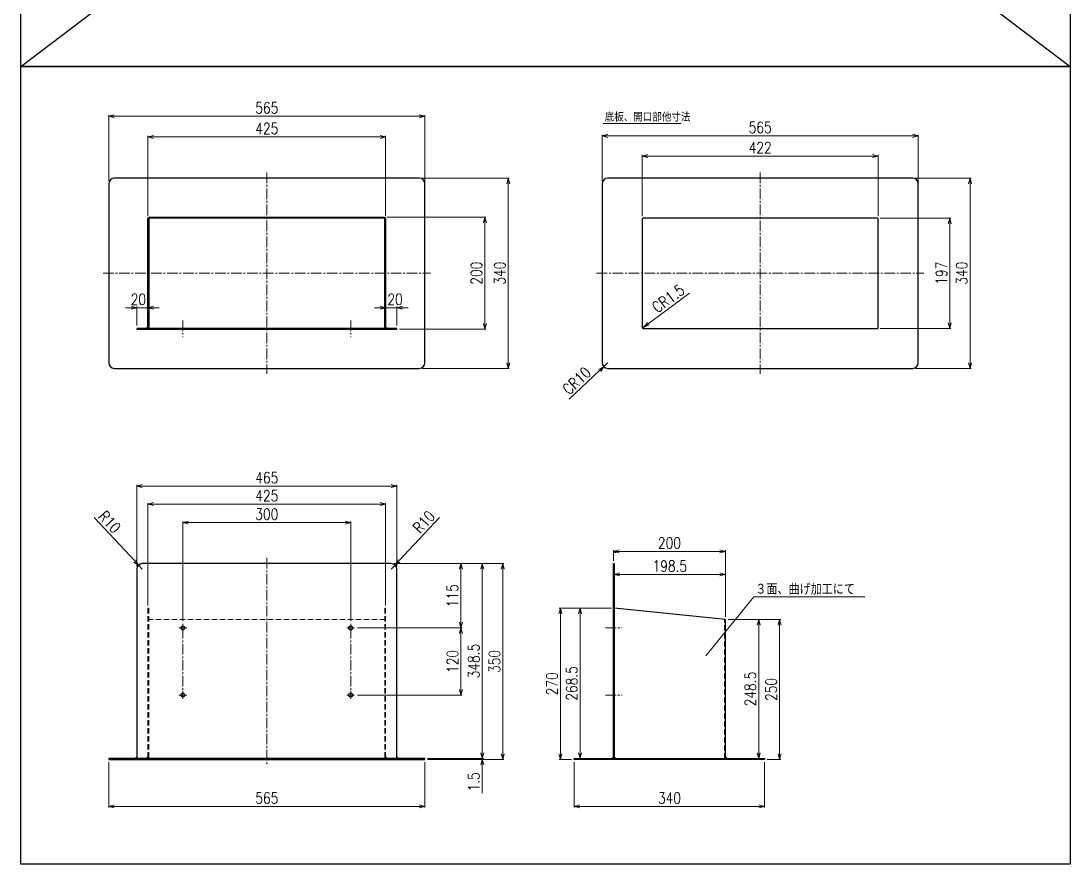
# Model space of a CAD drawing. Header units: millimetres. Extents: x 0 to 51411, y 0 to 16902.
# Drawn here: x 8583 to 10458, y 11773 to 13280 of the extents above; entities that cross this region are included whole.
import ezdxf

# ---------------------------------------------------------------- set-up
doc = ezdxf.new("R2010")
doc.units = ezdxf.units.MM
doc.linetypes.add('CENTER2', pattern=[28.575, 19.05, -3.175, 3.175, -3.175])
doc.linetypes.add('HIDDEN2', pattern=[4.7625, 3.175, -1.5875])
for name, color, linetype, lineweight in [('01_外形線', 7, 'Continuous', 25), ('03_かくれ線', 6, 'HIDDEN2', 13), ('04_中心線', 1, 'CENTER2', 9), ('06_文字', 7, 'Continuous', 13), ('07_寸法線', 3, 'Continuous', 9)]:
    doc.layers.add(name, color=color, linetype=linetype, lineweight=lineweight)
doc.layers.add('10_補助線', color=8, linetype='Continuous', lineweight=13, plot=False)
doc.styles.add('KSS_TXT', font='txt.shx', dxfattribs={"bigfont": 'extfont2.shx'})
doc.styles.add('寸法用', font='simplex.shx', dxfattribs={"width": 0.8, "bigfont": '@extfont2.shx'})
doc.dimstyles.new('機械製図用', dxfattribs={"dimtxt": 3.5, "dimasz": 3.5, "dimexe": 2, "dimexo": 0, "dimgap": 1.2, "dimtad": 1, "dimdsep": 46, "dimtxsty": '寸法用', "dimblk": 'OPEN30', "dimcen": 0, "dimclrd": 256, "dimclre": 256, "dimclrt": 7, "dimazin": 2, "dimtm": 1e-09, "dimtfac": 0.75, "dimtmove": 0, "dimatfit": 3, "dimldrblk": 'OPEN30', "dimfxl": 1, "dimlwd": -1, "dimlwe": -1, "dimarcsym": 0})

# ---------------------------------------------------------------- blocks, each defined once
blk = doc.blocks.new('_Open30')
at = {"color": 0, "linetype": 'ByBlock', "lineweight": -2}
for p, q in [((-1, 0.27), (0, 0)), ((0, 0), (-1, -0.27)), ((0, 0), (-1, 0))]:
    blk.add_line(p, q, dxfattribs=at)
blk = doc.blocks.new('*D890')
at = {"layer": '07_寸法線', "transparency": 16777216}
for p, q in [((8790.1, 12305.2), (8790.1, 12450.6)), ((9245.1, 12448.6), (8800.1, 12448.6)), ((9255.1, 12305.2), (9255.1, 12450.6))]:
    blk.add_line(p, q, dxfattribs=at)
at = {"layer": 'Defpoints', "color": 0, "transparency": 16777216}
for p in [(8790.1, 12448.6), (8790.1, 12300.2), (9255.1, 12300.2)]:
    blk.add_point(p, dxfattribs=at)
at = {"layer": '07_寸法線', "transparency": 16777216, "xscale": 10, "yscale": 10, "zscale": 10, "rotation": 180}
blk.add_blockref('_Open30', (8790.1, 12448.6), dxfattribs=at)
at = {"layer": '07_寸法線', "transparency": 16777216, "xscale": 10, "yscale": 10, "zscale": 10}
blk.add_blockref('_Open30', (9255.1, 12448.6), dxfattribs=at)
at = {"layer": '07_寸法線', "color": 7, "transparency": 16777216, "insert": (9022.6, 12463.6), "char_height": 20, "attachment_point": 5, "style": '寸法用'}
blk.add_mtext('465', dxfattribs=at)
blk = doc.blocks.new('*D891')
at = {"layer": '07_寸法線', "transparency": 16777216}
for p, q in [((8810.1, 12235.2), (8810.1, 12418.4)), ((9225.1, 12416.4), (8820.1, 12416.4)), ((9235.1, 12235.2), (9235.1, 12418.4))]:
    blk.add_line(p, q, dxfattribs=at)
at = {"layer": 'Defpoints', "color": 0, "transparency": 16777216}
for p in [(8810.1, 12416.4), (8810.1, 12230.2), (9235.1, 12230.2)]:
    blk.add_point(p, dxfattribs=at)
at = {"layer": '07_寸法線', "transparency": 16777216, "xscale": 10, "yscale": 10, "zscale": 10, "rotation": 180}
blk.add_blockref('_Open30', (8810.1, 12416.4), dxfattribs=at)
at = {"layer": '07_寸法線', "transparency": 16777216, "xscale": 10, "yscale": 10, "zscale": 10}
blk.add_blockref('_Open30', (9235.1, 12416.4), dxfattribs=at)
at = {"layer": '07_寸法線', "color": 7, "transparency": 16777216, "insert": (9022.6, 12431.4), "char_height": 20, "attachment_point": 5, "style": '寸法用'}
blk.add_mtext('425', dxfattribs=at)
blk = doc.blocks.new('*D892')
at = {"layer": '07_寸法線', "transparency": 16777216}
for p, q in [((8740.1, 11955.2), (8740.1, 11874.1)), ((9305.1, 11955.2), (9305.1, 11874.1)), ((9295.1, 11876.1), (8750.1, 11876.1))]:
    blk.add_line(p, q, dxfattribs=at)
at = {"layer": 'Defpoints', "color": 0, "transparency": 16777216}
for p in [(8740.1, 11960.2), (9305.1, 11960.2), (8740.1, 11876.1)]:
    blk.add_point(p, dxfattribs=at)
at = {"layer": '07_寸法線', "transparency": 16777216, "xscale": 10, "yscale": 10, "zscale": 10, "rotation": 180}
blk.add_blockref('_Open30', (8740.1, 11876.1), dxfattribs=at)
at = {"layer": '07_寸法線', "transparency": 16777216, "xscale": 10, "yscale": 10, "zscale": 10}
blk.add_blockref('_Open30', (9305.1, 11876.1), dxfattribs=at)
at = {"layer": '07_寸法線', "color": 7, "transparency": 16777216, "insert": (9022.6, 11891.1), "char_height": 20, "attachment_point": 5, "style": '寸法用'}
blk.add_mtext('565', dxfattribs=at)
blk = doc.blocks.new('*D893')
at = {"layer": '07_寸法線', "transparency": 16777216}
for p, q in [((9250.1, 12310.2), (9409.7, 12310.2)), ((9407.7, 12300.2), (9407.7, 11971.7)), ((9310.1, 11961.7), (9409.7, 11961.7))]:
    blk.add_line(p, q, dxfattribs=at)
at = {"layer": 'Defpoints', "color": 0, "transparency": 16777216}
for p in [(9245.1, 12310.2), (9305.1, 11961.7), (9407.7, 11961.7)]:
    blk.add_point(p, dxfattribs=at)
at = {"layer": '07_寸法線', "transparency": 16777216, "xscale": 10, "yscale": 10, "zscale": 10}
for p, rotation in [((9407.7, 12310.2), 90), ((9407.7, 11961.7), 270)]:
    blk.add_blockref('_Open30', p, dxfattribs=dict(at, rotation=rotation))
at = {"layer": '07_寸法線', "color": 7, "transparency": 16777216, "insert": (9392.7, 12135.9), "char_height": 20, "attachment_point": 5, "rotation": 90, "style": '寸法用'}
blk.add_mtext('348.5', dxfattribs=at)
blk = doc.blocks.new('*D894')
at = {"layer": '07_寸法線', "transparency": 16777216}
for p, q in [((9250.1, 12310.2), (9371.6, 12310.2)), ((9369.6, 12300.2), (9369.6, 12205.2)), ((9184.6, 12195.2), (9371.6, 12195.2))]:
    blk.add_line(p, q, dxfattribs=at)
at = {"layer": 'Defpoints', "color": 0, "transparency": 16777216}
for p in [(9245.1, 12310.2), (9179.6, 12195.2), (9369.6, 12195.2)]:
    blk.add_point(p, dxfattribs=at)
at = {"layer": '07_寸法線', "transparency": 16777216, "xscale": 10, "yscale": 10, "zscale": 10}
for p, rotation in [((9369.6, 12310.2), 90), ((9369.6, 12195.2), 270)]:
    blk.add_blockref('_Open30', p, dxfattribs=dict(at, rotation=rotation))
at = {"layer": '07_寸法線', "color": 7, "transparency": 16777216, "insert": (9354.6, 12252.7), "char_height": 20, "attachment_point": 5, "rotation": 90, "style": '寸法用'}
blk.add_mtext('115', dxfattribs=at)
blk = doc.blocks.new('*U866')
at = {"layer": '04_中心線', "color": 0, "linetype": 'CENTER2', "transparency": 16777216}
for p, q in [((-7, 0), (-0.7, 0)), ((0, 0.7), (0, 7)), ((0.7, 0), (7, 0)), ((0, -7), (0, -0.7))]:
    blk.add_line(p, q, dxfattribs=at)
at = {"layer": '04_中心線', "color": 0, "linetype": 'Continuous', "transparency": 16777216}
for p, q in [((-0.35, 0), (0.35, 0)), ((0, -0.35), (0, 0.35))]:
    blk.add_line(p, q, dxfattribs=at)
blk = doc.blocks.new('*U867')
at = {"layer": '04_中心線', "color": 0, "linetype": 'CENTER2', "transparency": 16777216}
for p, q in [((-7, 0), (-0.7, 0)), ((0, 0.7), (0, 7)), ((0.7, 0), (7, 0)), ((0, -7), (0, -0.7))]:
    blk.add_line(p, q, dxfattribs=at)
at = {"layer": '04_中心線', "color": 0, "linetype": 'Continuous', "transparency": 16777216}
for p, q in [((-0.35, 0), (0.35, 0)), ((0, -0.35), (0, 0.35))]:
    blk.add_line(p, q, dxfattribs=at)
blk = doc.blocks.new('*U868')
at = {"layer": '04_中心線', "color": 0, "linetype": 'CENTER2', "transparency": 16777216}
for p, q in [((-7, 0), (-0.7, 0)), ((0, 0.7), (0, 7)), ((0.7, 0), (7, 0)), ((0, -7), (0, -0.7))]:
    blk.add_line(p, q, dxfattribs=at)
at = {"layer": '04_中心線', "color": 0, "linetype": 'Continuous', "transparency": 16777216}
for p, q in [((-0.35, 0), (0.35, 0)), ((0, -0.35), (0, 0.35))]:
    blk.add_line(p, q, dxfattribs=at)
blk = doc.blocks.new('*U869')
at = {"layer": '04_中心線', "color": 0, "linetype": 'CENTER2', "transparency": 16777216}
for p, q in [((-7, 0), (-0.7, 0)), ((0, 0.7), (0, 7)), ((0.7, 0), (7, 0)), ((0, -7), (0, -0.7))]:
    blk.add_line(p, q, dxfattribs=at)
at = {"layer": '04_中心線', "color": 0, "linetype": 'Continuous', "transparency": 16777216}
for p, q in [((-0.35, 0), (0.35, 0)), ((0, -0.35), (0, 0.35))]:
    blk.add_line(p, q, dxfattribs=at)
blk = doc.blocks.new('*D889')
at = {"layer": '07_寸法線', "transparency": 16777216}
for p, q in [((9184.6, 12195.2), (9371.6, 12195.2)), ((9369.6, 12185.2), (9369.6, 12085.2)), ((9184.6, 12075.2), (9371.6, 12075.2))]:
    blk.add_line(p, q, dxfattribs=at)
at = {"layer": 'Defpoints', "color": 0, "transparency": 16777216}
for p in [(9179.6, 12195.2), (9179.6, 12075.2), (9369.6, 12075.2)]:
    blk.add_point(p, dxfattribs=at)
at = {"layer": '07_寸法線', "transparency": 16777216, "xscale": 10, "yscale": 10, "zscale": 10}
for p, rotation in [((9369.6, 12195.2), 90), ((9369.6, 12075.2), 270)]:
    blk.add_blockref('_Open30', p, dxfattribs=dict(at, rotation=rotation))
at = {"layer": '07_寸法線', "color": 7, "transparency": 16777216, "insert": (9354.6, 12135.2), "char_height": 20, "attachment_point": 5, "rotation": 90, "style": '寸法用'}
blk.add_mtext('120', dxfattribs=at)
blk = doc.blocks.new('*D895')
at = {"layer": '07_寸法線', "transparency": 16777216}
for p, q in [((8872.6, 12207.2), (8872.6, 12385.5)), ((9162.6, 12383.5), (8882.6, 12383.5)), ((9172.6, 12207.2), (9172.6, 12385.5))]:
    blk.add_line(p, q, dxfattribs=at)
at = {"layer": 'Defpoints', "color": 0, "transparency": 16777216}
for p in [(8872.6, 12383.5), (8872.6, 12202.2), (9172.6, 12202.2)]:
    blk.add_point(p, dxfattribs=at)
at = {"layer": '07_寸法線', "transparency": 16777216, "xscale": 10, "yscale": 10, "zscale": 10, "rotation": 180}
blk.add_blockref('_Open30', (8872.6, 12383.5), dxfattribs=at)
at = {"layer": '07_寸法線', "transparency": 16777216, "xscale": 10, "yscale": 10, "zscale": 10}
blk.add_blockref('_Open30', (9172.6, 12383.5), dxfattribs=at)
at = {"layer": '07_寸法線', "color": 7, "transparency": 16777216, "insert": (9022.6, 12398.5), "char_height": 20, "attachment_point": 5, "style": '寸法用'}
blk.add_mtext('300', dxfattribs=at)
blk = doc.blocks.new('*D896')
at = {"layer": '07_寸法線', "transparency": 16777216}
for p, q in [((9300.1, 12999), (9456.1, 12999)), ((9454.1, 12989), (9454.1, 12669)), ((9300.1, 12659), (9456.1, 12659))]:
    blk.add_line(p, q, dxfattribs=at)
at = {"layer": 'Defpoints', "color": 0, "transparency": 16777216}
for p in [(9295.1, 12999), (9295.1, 12659), (9454.1, 12659)]:
    blk.add_point(p, dxfattribs=at)
at = {"layer": '07_寸法線', "transparency": 16777216, "xscale": 10, "yscale": 10, "zscale": 10}
for p, rotation in [((9454.1, 12999), 90), ((9454.1, 12659), 270)]:
    blk.add_blockref('_Open30', p, dxfattribs=dict(at, rotation=rotation))
at = {"layer": '07_寸法線', "color": 7, "transparency": 16777216, "insert": (9439.1, 12829), "char_height": 20, "attachment_point": 5, "rotation": 90, "style": '寸法用'}
blk.add_mtext('340', dxfattribs=at)
blk = doc.blocks.new('*D880')
at = {"layer": '07_寸法線', "transparency": 16777216}
for p, q in [((8740.1, 12994), (8740.1, 13111.5)), ((9295.1, 13109.5), (8750.1, 13109.5)), ((9305.1, 12986.9), (9305.1, 13111.5))]:
    blk.add_line(p, q, dxfattribs=at)
at = {"layer": 'Defpoints', "color": 0, "transparency": 16777216}
for p in [(8740.1, 13109.5), (8740.1, 12989), (9305.1, 12981.9)]:
    blk.add_point(p, dxfattribs=at)
at = {"layer": '07_寸法線', "transparency": 16777216, "xscale": 10, "yscale": 10, "zscale": 10, "rotation": 180}
blk.add_blockref('_Open30', (8740.1, 13109.5), dxfattribs=at)
at = {"layer": '07_寸法線', "transparency": 16777216, "xscale": 10, "yscale": 10, "zscale": 10}
blk.add_blockref('_Open30', (9305.1, 13109.5), dxfattribs=at)
at = {"layer": '07_寸法線', "color": 7, "transparency": 16777216, "insert": (9022.6, 13124.5), "char_height": 20, "attachment_point": 5, "style": '寸法用'}
blk.add_mtext('565', dxfattribs=at)
blk = doc.blocks.new('*D870')
at = {"layer": '07_寸法線', "transparency": 16777216}
for p, q in [((10182.1, 12999), (10281.7, 12999)), ((10279.7, 12989), (10279.7, 12669)), ((10182.1, 12659), (10281.7, 12659))]:
    blk.add_line(p, q, dxfattribs=at)
at = {"layer": 'Defpoints', "color": 0, "transparency": 16777216}
for p in [(10177.1, 12999), (10177.1, 12659), (10279.7, 12659)]:
    blk.add_point(p, dxfattribs=at)
at = {"layer": '07_寸法線', "transparency": 16777216, "xscale": 10, "yscale": 10, "zscale": 10}
for p, rotation in [((10279.7, 12999), 90), ((10279.7, 12659), 270)]:
    blk.add_blockref('_Open30', p, dxfattribs=dict(at, rotation=rotation))
at = {"layer": '07_寸法線', "color": 7, "transparency": 16777216, "insert": (10264.7, 12829), "char_height": 20, "attachment_point": 5, "rotation": 90, "style": '寸法用'}
blk.add_mtext('340', dxfattribs=at)
blk = doc.blocks.new('*D871')
at = {"layer": '07_寸法線', "transparency": 16777216}
for p, q in [((9622.1, 12994), (9622.1, 13076.6)), ((10177.1, 13074.6), (9632.1, 13074.6)), ((10187.1, 12986.9), (10187.1, 13076.6))]:
    blk.add_line(p, q, dxfattribs=at)
at = {"layer": 'Defpoints', "color": 0, "transparency": 16777216}
for p in [(9622.1, 13074.6), (9622.1, 12989), (10187.1, 12981.9)]:
    blk.add_point(p, dxfattribs=at)
at = {"layer": '07_寸法線', "transparency": 16777216, "xscale": 10, "yscale": 10, "zscale": 10, "rotation": 180}
blk.add_blockref('_Open30', (9622.1, 13074.6), dxfattribs=at)
at = {"layer": '07_寸法線', "transparency": 16777216, "xscale": 10, "yscale": 10, "zscale": 10}
blk.add_blockref('_Open30', (10187.1, 13074.6), dxfattribs=at)
at = {"layer": '07_寸法線', "color": 7, "transparency": 16777216, "insert": (9904.6, 13089.6), "char_height": 20, "attachment_point": 5, "style": '寸法用'}
blk.add_mtext('565', dxfattribs=at)
blk = doc.blocks.new('*D872')
at = {"layer": '07_寸法線', "transparency": 16777216}
for p, q in [((9638.8, 12230.2), (9545.4, 12230.2)), ((9547.4, 12220.2), (9547.4, 11970.2)), ((9567.3, 11960.2), (9545.4, 11960.2))]:
    blk.add_line(p, q, dxfattribs=at)
at = {"layer": 'Defpoints', "color": 0, "transparency": 16777216}
for p in [(9643.8, 12230.2), (9547.4, 11960.2), (9572.3, 11960.2)]:
    blk.add_point(p, dxfattribs=at)
at = {"layer": '07_寸法線', "transparency": 16777216, "xscale": 10, "yscale": 10, "zscale": 10}
for p, rotation in [((9547.4, 12230.2), 90), ((9547.4, 11960.2), 270)]:
    blk.add_blockref('_Open30', p, dxfattribs=dict(at, rotation=rotation))
at = {"layer": '07_寸法線', "color": 7, "transparency": 16777216, "insert": (9532.4, 12095.2), "char_height": 20, "attachment_point": 5, "rotation": 90, "style": '寸法用'}
blk.add_mtext('270', dxfattribs=at)
blk = doc.blocks.new('*D873')
at = {"layer": '07_寸法線', "transparency": 16777216}
for p, q in [((9847.3, 12210.2), (9941.3, 12210.2)), ((9939.3, 12200.2), (9939.3, 11970.2)), ((9917.3, 11960.2), (9941.3, 11960.2))]:
    blk.add_line(p, q, dxfattribs=at)
at = {"layer": 'Defpoints', "color": 0, "transparency": 16777216}
for p in [(9842.3, 12210.2), (9912.3, 11960.2), (9939.3, 11960.2)]:
    blk.add_point(p, dxfattribs=at)
at = {"layer": '07_寸法線', "transparency": 16777216, "xscale": 10, "yscale": 10, "zscale": 10}
for p, rotation in [((9939.3, 12210.2), 90), ((9939.3, 11960.2), 270)]:
    blk.add_blockref('_Open30', p, dxfattribs=dict(at, rotation=rotation))
at = {"layer": '07_寸法線', "color": 7, "transparency": 16777216, "insert": (9924.3, 12085.2), "char_height": 20, "attachment_point": 5, "rotation": 90, "style": '寸法用'}
blk.add_mtext('250', dxfattribs=at)
blk = doc.blocks.new('*D874')
at = {"layer": '07_寸法線', "transparency": 16777216}
for p, q in [((9642.3, 12315.2), (9642.3, 12334)), ((9652.3, 12332), (9832.3, 12332)), ((9842.3, 12215.2), (9842.3, 12334))]:
    blk.add_line(p, q, dxfattribs=at)
at = {"layer": 'Defpoints', "color": 0, "transparency": 16777216}
for p in [(9842.3, 12332), (9642.3, 12310.2), (9842.3, 12210.2)]:
    blk.add_point(p, dxfattribs=at)
at = {"layer": '07_寸法線', "transparency": 16777216, "xscale": 10, "yscale": 10, "zscale": 10, "rotation": 180}
blk.add_blockref('_Open30', (9642.3, 12332), dxfattribs=at)
at = {"layer": '07_寸法線', "transparency": 16777216, "xscale": 10, "yscale": 10, "zscale": 10}
blk.add_blockref('_Open30', (9842.3, 12332), dxfattribs=at)
at = {"layer": '07_寸法線', "color": 7, "transparency": 16777216, "insert": (9742.3, 12347), "char_height": 20, "attachment_point": 5, "style": '寸法用'}
blk.add_mtext('200', dxfattribs=at)
blk = doc.blocks.new('*D875')
at = {"layer": '07_寸法線', "transparency": 16777216}
for p, q in [((9693.6, 12931), (9693.6, 13040.4)), ((10105.6, 13038.4), (9703.6, 13038.4)), ((10115.6, 12931), (10115.6, 13040.4))]:
    blk.add_line(p, q, dxfattribs=at)
at = {"layer": 'Defpoints', "color": 0, "transparency": 16777216}
for p in [(9693.6, 13038.4), (9693.6, 12926), (10115.6, 12926)]:
    blk.add_point(p, dxfattribs=at)
at = {"layer": '07_寸法線', "transparency": 16777216, "xscale": 10, "yscale": 10, "zscale": 10, "rotation": 180}
blk.add_blockref('_Open30', (9693.6, 13038.4), dxfattribs=at)
at = {"layer": '07_寸法線', "transparency": 16777216, "xscale": 10, "yscale": 10, "zscale": 10}
blk.add_blockref('_Open30', (10115.6, 13038.4), dxfattribs=at)
at = {"layer": '07_寸法線', "color": 7, "transparency": 16777216, "insert": (9904.6, 13053.4), "char_height": 20, "attachment_point": 5, "style": '寸法用'}
blk.add_mtext('422', dxfattribs=at)
blk = doc.blocks.new('*D876')
at = {"layer": '07_寸法線', "transparency": 16777216}
for p, q in [((10119.1, 12927.5), (10245.5, 12927.5)), ((10243.5, 12917.5), (10243.5, 12740.5)), ((10119.1, 12730.5), (10245.5, 12730.5))]:
    blk.add_line(p, q, dxfattribs=at)
at = {"layer": 'Defpoints', "color": 0, "transparency": 16777216}
for p in [(10114.1, 12927.5), (10114.1, 12730.5), (10243.5, 12730.5)]:
    blk.add_point(p, dxfattribs=at)
at = {"layer": '07_寸法線', "transparency": 16777216, "xscale": 10, "yscale": 10, "zscale": 10}
for p, rotation in [((10243.5, 12927.5), 90), ((10243.5, 12730.5), 270)]:
    blk.add_blockref('_Open30', p, dxfattribs=dict(at, rotation=rotation))
at = {"layer": '07_寸法線', "color": 7, "transparency": 16777216, "insert": (10228.5, 12829), "char_height": 20, "attachment_point": 5, "rotation": 90, "style": '寸法用'}
blk.add_mtext('197', dxfattribs=at)
blk = doc.blocks.new('*D877')
at = {"layer": '07_寸法線', "transparency": 16777216}
for p, q in [((9237.1, 12929), (9414.4, 12929)), ((9412.4, 12919), (9412.4, 12739)), ((9260.1, 12729), (9414.4, 12729))]:
    blk.add_line(p, q, dxfattribs=at)
at = {"layer": 'Defpoints', "color": 0, "transparency": 16777216}
for p in [(9232.1, 12929), (9255.1, 12729), (9412.4, 12729)]:
    blk.add_point(p, dxfattribs=at)
at = {"layer": '07_寸法線', "transparency": 16777216, "xscale": 10, "yscale": 10, "zscale": 10}
for p, rotation in [((9412.4, 12929), 90), ((9412.4, 12729), 270)]:
    blk.add_blockref('_Open30', p, dxfattribs=dict(at, rotation=rotation))
at = {"layer": '07_寸法線', "color": 7, "transparency": 16777216, "insert": (9397.4, 12829), "char_height": 20, "attachment_point": 5, "rotation": 90, "style": '寸法用'}
blk.add_mtext('200', dxfattribs=at)
blk = doc.blocks.new('*D878')
at = {"layer": '07_寸法線', "transparency": 16777216}
for p, q in [((8810.1, 12931), (8810.1, 13074.6)), ((9225.1, 13072.6), (8820.1, 13072.6)), ((9235.1, 12931), (9235.1, 13074.6))]:
    blk.add_line(p, q, dxfattribs=at)
at = {"layer": 'Defpoints', "color": 0, "transparency": 16777216}
for p in [(8810.1, 13072.6), (8810.1, 12926), (9235.1, 12926)]:
    blk.add_point(p, dxfattribs=at)
at = {"layer": '07_寸法線', "transparency": 16777216, "xscale": 10, "yscale": 10, "zscale": 10, "rotation": 180}
blk.add_blockref('_Open30', (8810.1, 13072.6), dxfattribs=at)
at = {"layer": '07_寸法線', "transparency": 16777216, "xscale": 10, "yscale": 10, "zscale": 10}
blk.add_blockref('_Open30', (9235.1, 13072.6), dxfattribs=at)
at = {"layer": '07_寸法線', "color": 7, "transparency": 16777216, "insert": (9022.6, 13087.6), "char_height": 20, "attachment_point": 5, "style": '寸法用'}
blk.add_mtext('425', dxfattribs=at)
blk = doc.blocks.new('*D879')
at = {"layer": '07_寸法線', "transparency": 16777216}
for p, q in [((9225.1, 12767.4), (9215.1, 12767.4)), ((9235.1, 12735.5), (9235.1, 12769.4)), ((9255.1, 12767.4), (9235.1, 12767.4)), ((9255.1, 12735.5), (9255.1, 12769.4)), ((9265.1, 12767.4), (9275.1, 12767.4))]:
    blk.add_line(p, q, dxfattribs=at)
at = {"layer": 'Defpoints', "color": 0, "transparency": 16777216}
for p in [(9235.1, 12767.4), (9235.1, 12730.5), (9255.1, 12730.5)]:
    blk.add_point(p, dxfattribs=at)
at = {"layer": '07_寸法線', "transparency": 16777216, "xscale": 10, "yscale": 10, "zscale": 10}
blk.add_blockref('_Open30', (9235.1, 12767.4), dxfattribs=at)
at = {"layer": '07_寸法線', "transparency": 16777216, "xscale": 10, "yscale": 10, "zscale": 10, "rotation": 180}
blk.add_blockref('_Open30', (9255.1, 12767.4), dxfattribs=at)
at = {"layer": '07_寸法線', "color": 7, "transparency": 16777216, "insert": (9252, 12782.4), "char_height": 20, "attachment_point": 5, "style": '寸法用'}
blk.add_mtext('20', dxfattribs=at)
blk = doc.blocks.new('*D881')
at = {"layer": '07_寸法線', "transparency": 16777216}
for p, q in [((8780.1, 12767.4), (8770.1, 12767.4)), ((8790.1, 12735.5), (8790.1, 12769.4)), ((8790.1, 12767.4), (8810.1, 12767.4)), ((8810.1, 12735.5), (8810.1, 12769.4)), ((8820.1, 12767.4), (8830.1, 12767.4))]:
    blk.add_line(p, q, dxfattribs=at)
at = {"layer": 'Defpoints', "color": 0, "transparency": 16777216}
for p in [(8810.1, 12767.4), (8790.1, 12730.5), (8810.1, 12730.5)]:
    blk.add_point(p, dxfattribs=at)
at = {"layer": '07_寸法線', "transparency": 16777216, "xscale": 10, "yscale": 10, "zscale": 10}
blk.add_blockref('_Open30', (8790.1, 12767.4), dxfattribs=at)
at = {"layer": '07_寸法線', "transparency": 16777216, "xscale": 10, "yscale": 10, "zscale": 10, "rotation": 180}
blk.add_blockref('_Open30', (8810.1, 12767.4), dxfattribs=at)
at = {"layer": '07_寸法線', "color": 7, "transparency": 16777216, "insert": (8793.2, 12782.4), "char_height": 20, "attachment_point": 5, "style": '寸法用'}
blk.add_mtext('20', dxfattribs=at)
blk = doc.blocks.new('*D882')
at = {"layer": '07_寸法線', "transparency": 16777216}
for p, q in [((9632.1, 12669), (9624.9, 12662.1)), ((9563.3, 12603.7), (9617.6, 12655.3))]:
    blk.add_line(p, q, dxfattribs=at)
at = {"layer": 'Defpoints', "color": 0, "transparency": 16777216}
for p in [(9624.9, 12662.1), (9632.1, 12669)]:
    blk.add_point(p, dxfattribs=at)
at = {"layer": '07_寸法線', "transparency": 16777216, "xscale": 10, "yscale": 10, "zscale": 10, "rotation": 43.48636049321287}
blk.add_blockref('_Open30', (9624.9, 12662.1), dxfattribs=at)
at = {"layer": '07_寸法線', "color": 7, "transparency": 16777216, "insert": (9576.5, 12636.9), "char_height": 20, "attachment_point": 5, "rotation": 43.4864, "style": '寸法用'}
blk.add_mtext('CR10', dxfattribs=at)
blk = doc.blocks.new('*D887')
at = {"layer": '07_寸法線', "transparency": 16777216}
for p, q in [((9778.4, 12793.2), (9704.4, 12738.8)), ((9695.1, 12732), (9696.4, 12732.9))]:
    blk.add_line(p, q, dxfattribs=at)
blk.add_arc((9695.1, 12732), 1.5, 270, 112.7216, dxfattribs=at)
at = {"layer": 'Defpoints', "color": 0, "transparency": 16777216}
for p in [(9695.1, 12732), (9696.4, 12732.9)]:
    blk.add_point(p, dxfattribs=at)
at = {"layer": '07_寸法線', "transparency": 16777216, "xscale": 10, "yscale": 10, "zscale": 10, "rotation": 216.327232225853}
blk.add_blockref('_Open30', (9696.4, 12732.9), dxfattribs=at)
at = {"layer": '07_寸法線', "color": 7, "transparency": 16777216, "insert": (9740.3, 12783.8), "char_height": 20, "attachment_point": 5, "rotation": 36.3272, "style": '寸法用'}
blk.add_mtext('CR1.5', dxfattribs=at)
blk = doc.blocks.new('*D883')
at = {"layer": '07_寸法線', "transparency": 16777216}
for p, q in [((9847.3, 12210.2), (9904, 12210.2)), ((9902, 12200.2), (9902, 11971.7)), ((9847.3, 11961.7), (9904, 11961.7))]:
    blk.add_line(p, q, dxfattribs=at)
at = {"layer": 'Defpoints', "color": 0, "transparency": 16777216}
for p in [(9842.3, 12210.2), (9842.3, 11961.7), (9902, 11961.7)]:
    blk.add_point(p, dxfattribs=at)
at = {"layer": '07_寸法線', "transparency": 16777216, "xscale": 10, "yscale": 10, "zscale": 10}
for p, rotation in [((9902, 12210.2), 90), ((9902, 11961.7), 270)]:
    blk.add_blockref('_Open30', p, dxfattribs=dict(at, rotation=rotation))
at = {"layer": '07_寸法線', "color": 7, "transparency": 16777216, "insert": (9887, 12085.9), "char_height": 20, "attachment_point": 5, "rotation": 90, "style": '寸法用'}
blk.add_mtext('248.5', dxfattribs=at)
blk = doc.blocks.new('*D884')
at = {"layer": '07_寸法線', "transparency": 16777216}
for p, q in [((9638.8, 12230.2), (9580.7, 12230.2)), ((9582.7, 12220.2), (9582.7, 11971.7)), ((9637.3, 11961.7), (9580.7, 11961.7))]:
    blk.add_line(p, q, dxfattribs=at)
at = {"layer": 'Defpoints', "color": 0, "transparency": 16777216}
for p in [(9643.8, 12230.2), (9582.7, 11961.7), (9642.3, 11961.7)]:
    blk.add_point(p, dxfattribs=at)
at = {"layer": '07_寸法線', "transparency": 16777216, "xscale": 10, "yscale": 10, "zscale": 10}
for p, rotation in [((9582.7, 12230.2), 90), ((9582.7, 11961.7), 270)]:
    blk.add_blockref('_Open30', p, dxfattribs=dict(at, rotation=rotation))
at = {"layer": '07_寸法線', "color": 7, "transparency": 16777216, "insert": (9567.7, 12095.9), "char_height": 20, "attachment_point": 5, "rotation": 90, "style": '寸法用'}
blk.add_mtext('268.5', dxfattribs=at)
blk = doc.blocks.new('*D885')
at = {"layer": '07_寸法線', "transparency": 16777216}
for p, q in [((9643.8, 12235.2), (9643.8, 12292.7)), ((9653.8, 12290.7), (9832.3, 12290.7)), ((9842.3, 12215.2), (9842.3, 12292.7))]:
    blk.add_line(p, q, dxfattribs=at)
at = {"layer": 'Defpoints', "color": 0, "transparency": 16777216}
for p in [(9842.3, 12290.7), (9643.8, 12230.2), (9842.3, 12210.2)]:
    blk.add_point(p, dxfattribs=at)
at = {"layer": '07_寸法線', "transparency": 16777216, "xscale": 10, "yscale": 10, "zscale": 10, "rotation": 180}
blk.add_blockref('_Open30', (9643.8, 12290.7), dxfattribs=at)
at = {"layer": '07_寸法線', "transparency": 16777216, "xscale": 10, "yscale": 10, "zscale": 10}
blk.add_blockref('_Open30', (9842.3, 12290.7), dxfattribs=at)
at = {"layer": '07_寸法線', "color": 7, "transparency": 16777216, "insert": (9743, 12305.7), "char_height": 20, "attachment_point": 5, "style": '寸法用'}
blk.add_mtext('198.5', dxfattribs=at)
blk = doc.blocks.new('*D886')
at = {"layer": '07_寸法線', "transparency": 16777216}
for p, q in [((9572.3, 11955.2), (9572.3, 11874.1)), ((9912.3, 11955.2), (9912.3, 11874.1)), ((9902.3, 11876.1), (9582.3, 11876.1))]:
    blk.add_line(p, q, dxfattribs=at)
at = {"layer": 'Defpoints', "color": 0, "transparency": 16777216}
for p in [(9572.3, 11960.2), (9912.3, 11960.2), (9572.3, 11876.1)]:
    blk.add_point(p, dxfattribs=at)
at = {"layer": '07_寸法線', "transparency": 16777216, "xscale": 10, "yscale": 10, "zscale": 10, "rotation": 180}
blk.add_blockref('_Open30', (9572.3, 11876.1), dxfattribs=at)
at = {"layer": '07_寸法線', "transparency": 16777216, "xscale": 10, "yscale": 10, "zscale": 10}
blk.add_blockref('_Open30', (9912.3, 11876.1), dxfattribs=at)
at = {"layer": '07_寸法線', "color": 7, "transparency": 16777216, "insert": (9742.3, 11891.1), "char_height": 20, "attachment_point": 5, "style": '寸法用'}
blk.add_mtext('340', dxfattribs=at)
blk = doc.blocks.new('*D888')
at = {"layer": '07_寸法線', "transparency": 16777216}
for p, q in [((9331.1, 12392.3), (9258.8, 12314.8)), ((9245.1, 12300.2), (9251.9, 12307.5))]:
    blk.add_line(p, q, dxfattribs=at)
at = {"layer": 'Defpoints', "color": 0, "transparency": 16777216}
for p in [(9251.9, 12307.5), (9245.1, 12300.2)]:
    blk.add_point(p, dxfattribs=at)
at = {"layer": '07_寸法線', "transparency": 16777216, "xscale": 10, "yscale": 10, "zscale": 10, "rotation": 226.9685691817334}
blk.add_blockref('_Open30', (9251.9, 12307.5), dxfattribs=at)
at = {"layer": '07_寸法線', "color": 7, "transparency": 16777216, "insert": (9303.4, 12384.6), "char_height": 20, "attachment_point": 5, "rotation": 46.9686, "style": '寸法用'}
blk.add_mtext('R10', dxfattribs=at)
blk = doc.blocks.new('*D897')
at = {"layer": '07_寸法線', "transparency": 16777216}
for p, q in [((8714.1, 12392.3), (8786.5, 12314.8)), ((8800.1, 12300.2), (8793.3, 12307.5))]:
    blk.add_line(p, q, dxfattribs=at)
blk.add_arc((8800.1, 12300.2), 10, 90, 144.4906, dxfattribs=at)
at = {"layer": 'Defpoints', "color": 0, "transparency": 16777216}
for p in [(8793.3, 12307.5), (8800.1, 12300.2)]:
    blk.add_point(p, dxfattribs=at)
at = {"layer": '07_寸法線', "transparency": 16777216, "xscale": 10, "yscale": 10, "zscale": 10, "rotation": 313.0314308182981}
blk.add_blockref('_Open30', (8793.3, 12307.5), dxfattribs=at)
at = {"layer": '07_寸法線', "color": 7, "transparency": 16777216, "insert": (8741.8, 12384.6), "char_height": 20, "attachment_point": 5, "rotation": 313.0314, "style": '寸法用'}
blk.add_mtext('R10', dxfattribs=at)
blk = doc.blocks.new('*D898')
at = {"layer": '07_寸法線', "transparency": 16777216}
for p, q in [((9407.7, 11971.7), (9407.7, 11981.7)), ((9310.1, 11961.7), (9409.7, 11961.7)), ((9310.1, 11960.2), (9409.7, 11960.2)), ((9407.7, 11961.7), (9407.7, 11960.2)), ((9407.7, 11950.2), (9407.7, 11899.7))]:
    blk.add_line(p, q, dxfattribs=at)
at = {"layer": 'Defpoints', "color": 0, "transparency": 16777216}
for p in [(9305.1, 11961.7), (9305.1, 11960.2), (9407.7, 11960.2)]:
    blk.add_point(p, dxfattribs=at)
at = {"layer": '07_寸法線', "transparency": 16777216, "xscale": 10, "yscale": 10, "zscale": 10}
for p, rotation in [((9407.7, 11961.7), 270), ((9407.7, 11960.2), 90)]:
    blk.add_blockref('_Open30', p, dxfattribs=dict(at, rotation=rotation))
at = {"layer": '07_寸法線', "color": 7, "transparency": 16777216, "insert": (9392.7, 11919.9), "char_height": 20, "attachment_point": 5, "rotation": 90, "style": '寸法用'}
blk.add_mtext('1.5', dxfattribs=at)
blk = doc.blocks.new('*D899')
at = {"layer": '07_寸法線', "transparency": 16777216}
for p, q in [((9250.1, 12310.2), (9446.5, 12310.2)), ((9444.5, 12300.2), (9444.5, 11970.2)), ((9310.1, 11960.2), (9446.5, 11960.2))]:
    blk.add_line(p, q, dxfattribs=at)
at = {"layer": 'Defpoints', "color": 0, "transparency": 16777216}
for p in [(9245.1, 12310.2), (9305.1, 11960.2), (9444.5, 11960.2)]:
    blk.add_point(p, dxfattribs=at)
at = {"layer": '07_寸法線', "transparency": 16777216, "xscale": 10, "yscale": 10, "zscale": 10}
for p, rotation in [((9444.5, 12310.2), 90), ((9444.5, 11960.2), 270)]:
    blk.add_blockref('_Open30', p, dxfattribs=dict(at, rotation=rotation))
at = {"layer": '07_寸法線', "color": 7, "transparency": 16777216, "insert": (9429.5, 12135.2), "char_height": 20, "attachment_point": 5, "rotation": 90, "style": '寸法用'}
blk.add_mtext('350', dxfattribs=at)

msp = doc.modelspace()

# ---------------------------------------------------------------- linework, layer by layer
at = {"layer": '01_外形線'}
for p, q in [((8583.256, 14624.118), (10458.367, 13198.669)), ((8583.256, 13198.669), (10458.367, 14624.118))]:
    msp.add_line(p, q, dxfattribs=at)
for points in [[(8583.256, 14624.118), (10458.367, 14624.118), (10458.367, 13198.669), (8583.256, 13198.669)], [(8583.256, 13198.669), (10458.367, 13198.669), (10458.367, 11773.221), (8583.256, 11773.221)], [(8790.104, 12729.02), (9255.104, 12729.02), (9255.104, 12730.52), (8790.104, 12730.52)], [(9643.786, 11961.685), (9642.286, 11961.685), (9642.286, 12310.185), (9643.786, 12310.185)], [(9643.786, 11961.685), (9842.286, 11961.685), (9842.286, 12210.185), (9643.786, 12230.185)], [(8740.104, 11960.185), (9305.104, 11960.185), (9305.104, 11961.685), (8740.104, 11961.685)], [(9912.286, 11960.185), (9572.286, 11960.185), (9572.286, 11961.685), (9912.286, 11961.685)]]:
    msp.add_lwpolyline(points, close=True, dxfattribs=at)
for points in [[(8750.104, 12659.02), (9295.104, 12659.02, 0.41421356), (9305.104, 12669.02), (9305.104, 12989.02, 0.41421356), (9295.104, 12999.02), (8750.104, 12999.02, 0.41421356), (8740.104, 12989.02), (8740.104, 12669.02, 0.41421356)], [(9632.148, 12659.02), (10177.148, 12659.02, 0.41421356), (10187.148, 12669.02), (10187.148, 12989.02, 0.41421356), (10177.148, 12999.02), (9632.148, 12999.02, 0.41421356), (9622.148, 12989.02), (9622.148, 12669.02, 0.41421356)], [(8813.104, 12730.52), (9232.104, 12730.52, 0.41421356), (9233.604, 12732.02), (9233.604, 12926.02, 0.41421356), (9232.104, 12927.52), (8813.104, 12927.52, 0.41421356), (8811.604, 12926.02), (8811.604, 12732.02, 0.41421356)], [(9695.148, 12730.52), (10114.148, 12730.52, 0.41421356), (10115.648, 12732.02), (10115.648, 12926.02, 0.41421356), (10114.148, 12927.52), (9695.148, 12927.52, 0.41421356), (9693.648, 12926.02), (9693.648, 12732.02, 0.41421356)], [(8790.104, 11961.685), (9255.104, 11961.685), (9255.104, 12300.185, 0.41421356), (9245.104, 12310.185), (8800.104, 12310.185, 0.41421356), (8790.104, 12300.185)]]:
    msp.add_lwpolyline(points, format="xyb", close=True, dxfattribs=at)
msp.add_lwpolyline([(8811.604, 12730.52), (8810.104, 12730.52), (8810.104, 12926.02, -0.41421356), (8813.104, 12929.02), (9232.104, 12929.02, -0.41421356), (9235.104, 12926.02), (9235.104, 12730.52), (9233.604, 12730.52), (9233.604, 12926.02, 0.41421356), (9232.104, 12927.52), (8813.104, 12927.52, 0.41421356), (8811.604, 12926.02), (8811.604, 12730.52)], format="xyb", dxfattribs=at)
for points in [[(8810.104, 12730.52), (8810.104, 12733.52), (8807.104, 12730.52), (8810.104, 12730.52)], [(9235.104, 12730.52), (9235.104, 12733.52), (9238.104, 12730.52), (9235.104, 12730.52)], [(9643.786, 12330.185), (9643.786, 12333.185), (9646.756, 12329.886), (9643.786, 12330.185)], [(8790.104, 11961.685), (8790.104, 11964.685), (8787.104, 11961.685), (8790.104, 11961.685)], [(9255.104, 11961.685), (9255.104, 11964.685), (9258.104, 11961.685), (9255.104, 11961.685)], [(9642.286, 11961.685), (9642.286, 11964.685), (9639.286, 11961.685), (9642.286, 11961.685)], [(9643.786, 11961.685), (9643.786, 11964.685), (9646.786, 11961.685), (9643.786, 11961.685)], [(9842.286, 11961.685), (9842.286, 11964.685), (9845.286, 11961.685), (9842.286, 11961.685)]]:
    msp.add_lwpolyline(points, dxfattribs=at)
for centre in [(8872.604, 12195.185), (9172.604, 12195.185), (8872.604, 12075.185), (9172.604, 12075.185)]:
    msp.add_circle(centre, 3.5, dxfattribs=at)
at = {"layer": '03_かくれ線', "ltscale": 3}
for p, q in [((8869.104, 12730.52), (8869.104, 12729.02)), ((8876.104, 12730.52), (8876.104, 12729.02)), ((9169.104, 12730.52), (9169.104, 12729.02)), ((9176.104, 12730.52), (9176.104, 12729.02)), ((8810.104, 12230.185), (8811.604, 12230.185)), ((9233.604, 12230.185), (9235.104, 12230.185)), ((9840.786, 11961.685), (9840.786, 12210.336)), ((9642.286, 12198.685), (9643.786, 12198.685)), ((9642.286, 12191.685), (9643.786, 12191.685)), ((9642.286, 12078.685), (9643.786, 12078.685)), ((9642.286, 12071.685), (9643.786, 12071.685)), ((8811.604, 11961.685), (8811.604, 11960.185)), ((9233.604, 11961.685), (9233.604, 11960.185)), ((9643.786, 11961.685), (9643.786, 11960.185)), ((9840.786, 11961.685), (9840.786, 11960.185))]:
    msp.add_line(p, q, dxfattribs=at)
for points in [[(8810.104, 12230.185), (8810.104, 11961.685)], [(8811.604, 12230.185), (8811.604, 11961.685)], [(9233.604, 12230.185), (9233.604, 11961.685)], [(9235.104, 12230.185), (9235.104, 11961.685)], [(8810.104, 12210.185), (9235.104, 12210.185)], [(8810.104, 11961.685), (9235.104, 11961.685)]]:
    msp.add_lwpolyline(points, dxfattribs=at)
at = {"layer": '03_かくれ線'}
for points in [[(8810.104, 11961.685), (8810.104, 11964.685), (8807.104, 11961.685), (8810.104, 11961.685)], [(9235.104, 11961.685), (9235.104, 11964.685), (9238.104, 11961.685), (9235.104, 11961.685)]]:
    msp.add_lwpolyline(points, dxfattribs=at)
at = {"layer": '04_中心線'}
for p, q in [((9022.604, 13009.02), (9022.604, 12649.02)), ((9904.648, 13009.02), (9904.648, 12649.02)), ((8730.104, 12829.02), (9315.104, 12829.02)), ((9612.148, 12829.02), (10197.148, 12829.02)), ((8872.604, 12744.77), (8872.604, 12714.77)), ((9172.604, 12744.77), (9172.604, 12714.77)), ((9022.604, 12320.185), (9022.604, 11951.685)), ((8872.604, 12195.185), (8872.604, 12075.185)), ((9172.604, 12195.185), (9172.604, 12075.185)), ((9628.036, 12195.185), (9658.036, 12195.185)), ((9628.036, 12075.185), (9658.036, 12075.185))]:
    msp.add_line(p, q, dxfattribs=at)
at = {"layer": '07_寸法線'}
for p, q in [((9624.059, 13096.586), (9763.127, 13096.586)), ((9893.208, 12250.646), (9807.189, 12145.404)), ((9893.208, 12250.646), (10091.415, 12250.646))]:
    msp.add_line(p, q, dxfattribs=at)
at = {"layer": '10_補助線'}
for p, q in [((8811.604, 12926.02), (8810.104, 12926.02)), ((8810.854, 12730.52), (8810.854, 12926.02)), ((8813.104, 12927.52), (8813.104, 12929.02)), ((9232.104, 12928.27), (8813.104, 12928.27)), ((9232.104, 12929.02), (9232.104, 12927.52)), ((9233.604, 12926.02), (9235.104, 12926.02)), ((9234.354, 12730.52), (9234.354, 12926.02))]:
    msp.add_line(p, q, dxfattribs=at)
for centre, start, end in [((8813.104, 12926.02), 90, 180), ((9232.104, 12926.02), 0, 90)]:
    msp.add_arc(centre, 2.25, start, end, dxfattribs=at)

# ---------------------------------------------------------------- block references
at = {"layer": '04_中心線', "linetype": 'CENTER2'}
for name, p in [('*U868', (8872.604, 12195.185)), ('*U866', (9172.604, 12195.185)), ('*U869', (8872.604, 12075.185)), ('*U867', (9172.604, 12075.185))]:
    msp.add_blockref(name, p, dxfattribs=at)

# ---------------------------------------------------------------- texts
at = {"layer": '06_文字', "color": 3, "style": 'KSS_TXT', "width": 0.9}
for s, height, p in [('底板、開口部他寸法', 14, (9626.674, 13100.359)), ('３面、曲げ加工にて', 20, (9895.823, 12254.42))]:
    msp.add_text(s, height=height, dxfattribs=at).set_placement(p)

# ---------------------------------------------------------------- dimensions: what is measured, and where the dimension line sits
at = {"layer": '07_寸法線'}
for base, p1, p2, picture, middle in [((8740.104, 13109.503), (9305.104, 12981.862), (8740.104, 12989.02), '*D880', (9022.604, 13124.503)), ((8810.104, 13072.648), (9235.104, 12926.02), (8810.104, 12926.02), '*D878', (9022.604, 13087.648)), ((9622.148, 13074.605), (10187.148, 12981.862), (9622.148, 12989.02), '*D871', (9904.648, 13089.605)), ((9693.648, 13038.415), (10115.648, 12926.02), (9693.648, 12926.02), '*D875', (9904.648, 13053.415)), ((8790.104, 12448.602), (9255.104, 12300.185), (8790.104, 12300.185), '*D890', (9022.604, 12463.602)), ((8810.104, 12416.395), (9235.104, 12230.185), (8810.104, 12230.185), '*D891', (9022.604, 12431.395)), ((8872.604, 12383.517), (9172.604, 12202.185), (8872.604, 12202.185), '*D895', (9022.604, 12398.517)), ((8740.104, 11876.149), (9305.104, 11960.185), (8740.104, 11960.185), '*D892', (9022.604, 11891.149)), ((9572.286, 11876.149), (9912.286, 11960.185), (9572.286, 11960.185), '*D886', (9742.286, 11891.149))]:
    dim = msp.add_linear_dim(base=base, p1=p1, p2=p2, dimstyle='機械製図用', override={"dimtxt": 20, "dimasz": 10, "dimexo": 5, "dimgap": 5}, dxfattribs=at)
    dim.commit()
    dim.dimension.update_dxf_attribs({"geometry": picture, "text_midpoint": middle})
for base, p1, p2, angle, picture, middle in [((9454.079, 12659.02), (9295.104, 12999.02), (9295.104, 12659.02), 90, '*D896', (9439.079, 12829.02)), ((10279.683, 12659.02), (10177.148, 12999.02), (10177.148, 12659.02), 90, '*D870', (10264.683, 12829.02)), ((9412.352, 12729.02), (9232.109, 12929.02), (9255.104, 12729.02), 90, '*D877', (9397.352, 12829.02)), ((10243.472, 12730.52), (10114.148, 12927.52), (10114.148, 12730.52), 90, '*D876', (10228.472, 12829.02)), ((9842.286, 12332.016), (9642.286, 12310.185), (9842.286, 12210.185), 180, '*D874', (9742.286, 12347.016)), ((9369.623, 12195.185), (9245.104, 12310.185), (9179.604, 12195.185), 90, '*D894', (9354.623, 12252.685)), ((9407.694, 11961.685), (9245.104, 12310.185), (9305.104, 11961.685), 90, '*D893', (9392.694, 12135.935)), ((9444.456, 11960.185), (9245.104, 12310.185), (9305.104, 11960.185), 90, '*D899', (9429.456, 12135.185)), ((9842.286, 12290.651), (9643.786, 12230.185), (9842.286, 12210.185), 180, '*D885', (9743.036, 12305.651)), ((9547.358, 11960.185), (9643.786, 12230.185), (9572.286, 11960.185), 90, '*D872', (9532.358, 12095.185)), ((9582.666, 11961.685), (9643.786, 12230.185), (9642.286, 11961.685), 90, '*D884', (9567.666, 12095.935)), ((9939.341, 11960.185), (9842.286, 12210.185), (9912.286, 11960.185), 90, '*D873', (9924.341, 12085.185)), ((9902.047, 11961.685), (9842.286, 12210.185), (9842.286, 11961.685), 90, '*D883', (9887.047, 12085.935)), ((9369.623, 12075.185), (9179.604, 12195.185), (9179.604, 12075.185), 90, '*D889', (9354.623, 12135.185)), ((9407.694, 11960.185), (9305.104, 11961.685), (9305.104, 11960.185), 90, '*D898', (9392.694, 11919.947))]:
    dim = msp.add_linear_dim(base=base, p1=p1, p2=p2, angle=angle, dimstyle='機械製図用', override={"dimtxt": 20, "dimasz": 10, "dimexo": 5, "dimgap": 5}, dxfattribs=at)
    dim.commit()
    dim.dimension.update_dxf_attribs({"geometry": picture, "text_midpoint": middle})
dim = msp.add_radius_dim(center=(9695.148, 12732.02), mpoint=(9696.356, 12732.908), text='C<>', dimstyle='機械製図用', override={"dimtxt": 20, "dimasz": 10, "dimgap": 5}, dxfattribs=at)
dim.commit()
dim.dimension.update_dxf_attribs({"geometry": '*D887', "text_midpoint": (9749.174, 12771.745), "dimtype": 164})
dim = msp.add_linear_dim(base=(8810.104, 12767.448), p1=(8790.104, 12730.52), p2=(8810.104, 12730.52), angle=180, dimstyle='機械製図用', override={"dimtxt": 20, "dimasz": 10, "dimexo": 5, "dimgap": 5, "dimtmove": 2}, dxfattribs=at)
dim.commit()
dim.dimension.update_dxf_attribs({"geometry": '*D881', "text_midpoint": (8793.246, 12782.448), "dimtype": 160})
dim = msp.add_linear_dim(base=(9235.104, 12767.448), p1=(9255.104, 12730.52), p2=(9235.104, 12730.52), dimstyle='機械製図用', override={"dimtxt": 20, "dimasz": 10, "dimexo": 5, "dimgap": 5, "dimtmove": 2}, dxfattribs=at)
dim.commit()
dim.dimension.update_dxf_attribs({"geometry": '*D879', "text_midpoint": (9251.961, 12782.448), "dimtype": 160})
dim = msp.add_radius_dim(center=(9632.148, 12669.02), mpoint=(9624.893, 12662.138), text='C<>', dimstyle='機械製図用', override={"dimtxt": 20, "dimasz": 10, "dimgap": 5}, dxfattribs=at)
dim.commit()
dim.dimension.update_dxf_attribs({"geometry": '*D882', "text_midpoint": (9576.531, 12636.94)})
for center, mpoint, picture, middle in [((8800.104, 12300.185), (8793.28, 12307.495), '*D897', (8730.817, 12374.405)), ((9245.104, 12300.185), (9251.928, 12307.495), '*D888', (9314.391, 12374.405))]:
    dim = msp.add_radius_dim(center=center, mpoint=mpoint, dimstyle='機械製図用', override={"dimtxt": 20, "dimasz": 10, "dimgap": 5}, dxfattribs=at)
    dim.commit()
    dim.dimension.update_dxf_attribs({"geometry": picture, "text_midpoint": middle, "dimtype": 164})

doc.saveas('drawing.dxf')
